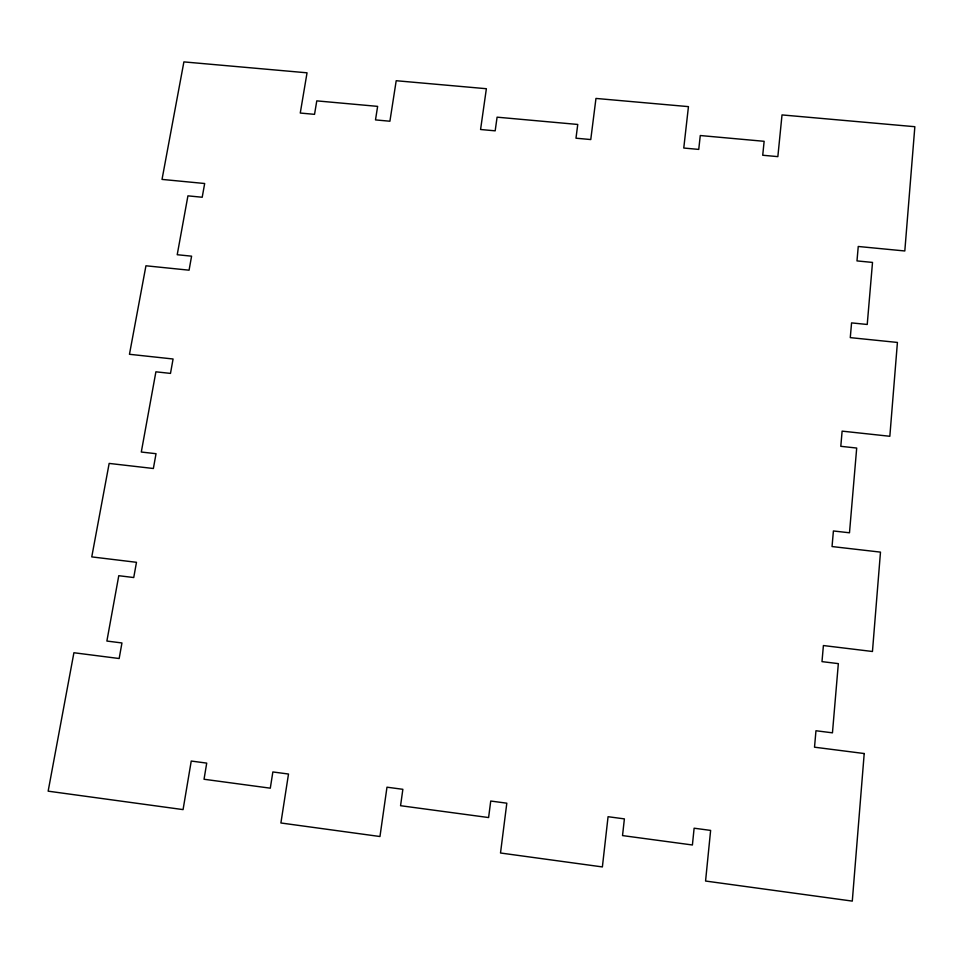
<?xml version="1.0" encoding="UTF-8"?>
<svg xmlns="http://www.w3.org/2000/svg" width="963" height="963" viewBox="0 0 963 963"><rect width="100%" height="100%" fill="white"/><g stroke="black" fill="none" stroke-linecap="round" stroke-linejoin="round"><path stroke-width="1.44" d="M864.208 753.535L852.291 901.103L705.566 881.037L710.622 830.407L694.118 828.204L692.409 844.984L622.531 835.583L624.385 818.887L608.062 816.708L602.381 866.929L500.507 853.001L506.815 803.19L490.733 801.035L488.602 817.551L400.56 805.706L402.859 789.311L386.982 787.192L379.964 836.522L280.895 822.98L288.503 774.035L272.854 771.953L270.302 788.179L204.036 779.26L206.72 763.117L191.24 761.047L183.066 809.606L48.15 791.165L73.91 652.745L119.159 658.523L121.952 642.959L106.881 641.057L118.774 575.705L133.737 577.535L136.481 562.308L91.762 556.891L109.156 463.42L153.37 468.5L156.03 453.705L141.296 452.032L155.898 371.814L170.487 373.403L173.075 358.994L129.463 354.288L145.943 265.788L189.073 270.182L191.589 256.17L177.216 254.726L187.929 195.85L202.206 197.246L204.674 183.512L162.025 179.407L183.897 61.897L307.041 72.815L300.263 113.044L314.54 114.344L316.779 100.874L377.628 106.375L375.498 119.906L389.907 121.23L396.202 80.723L486.375 88.716L480.573 129.499L495.175 130.836L497.089 117.173L577.752 124.456L575.982 138.203L590.764 139.551L595.965 98.431L688.449 106.628L683.766 148.037L698.741 149.409L700.282 135.53L764.14 141.308L762.72 155.248L777.851 156.632L782.016 114.922L914.85 126.707L904.811 250.97L858.25 246.48L856.986 260.913L872.514 262.418L867.23 324.471L851.569 322.894L850.281 337.628L897.42 342.443L889.836 436.275L842.119 431.135L840.795 446.314L856.697 448.048L849.486 532.792L833.404 530.962L832.044 546.551L880.483 552.124L872.454 651.494L823.401 645.547L821.993 661.629L838.34 663.627L832.453 732.831L815.962 730.748L814.517 747.192L864.208 753.535"/></g></svg>
